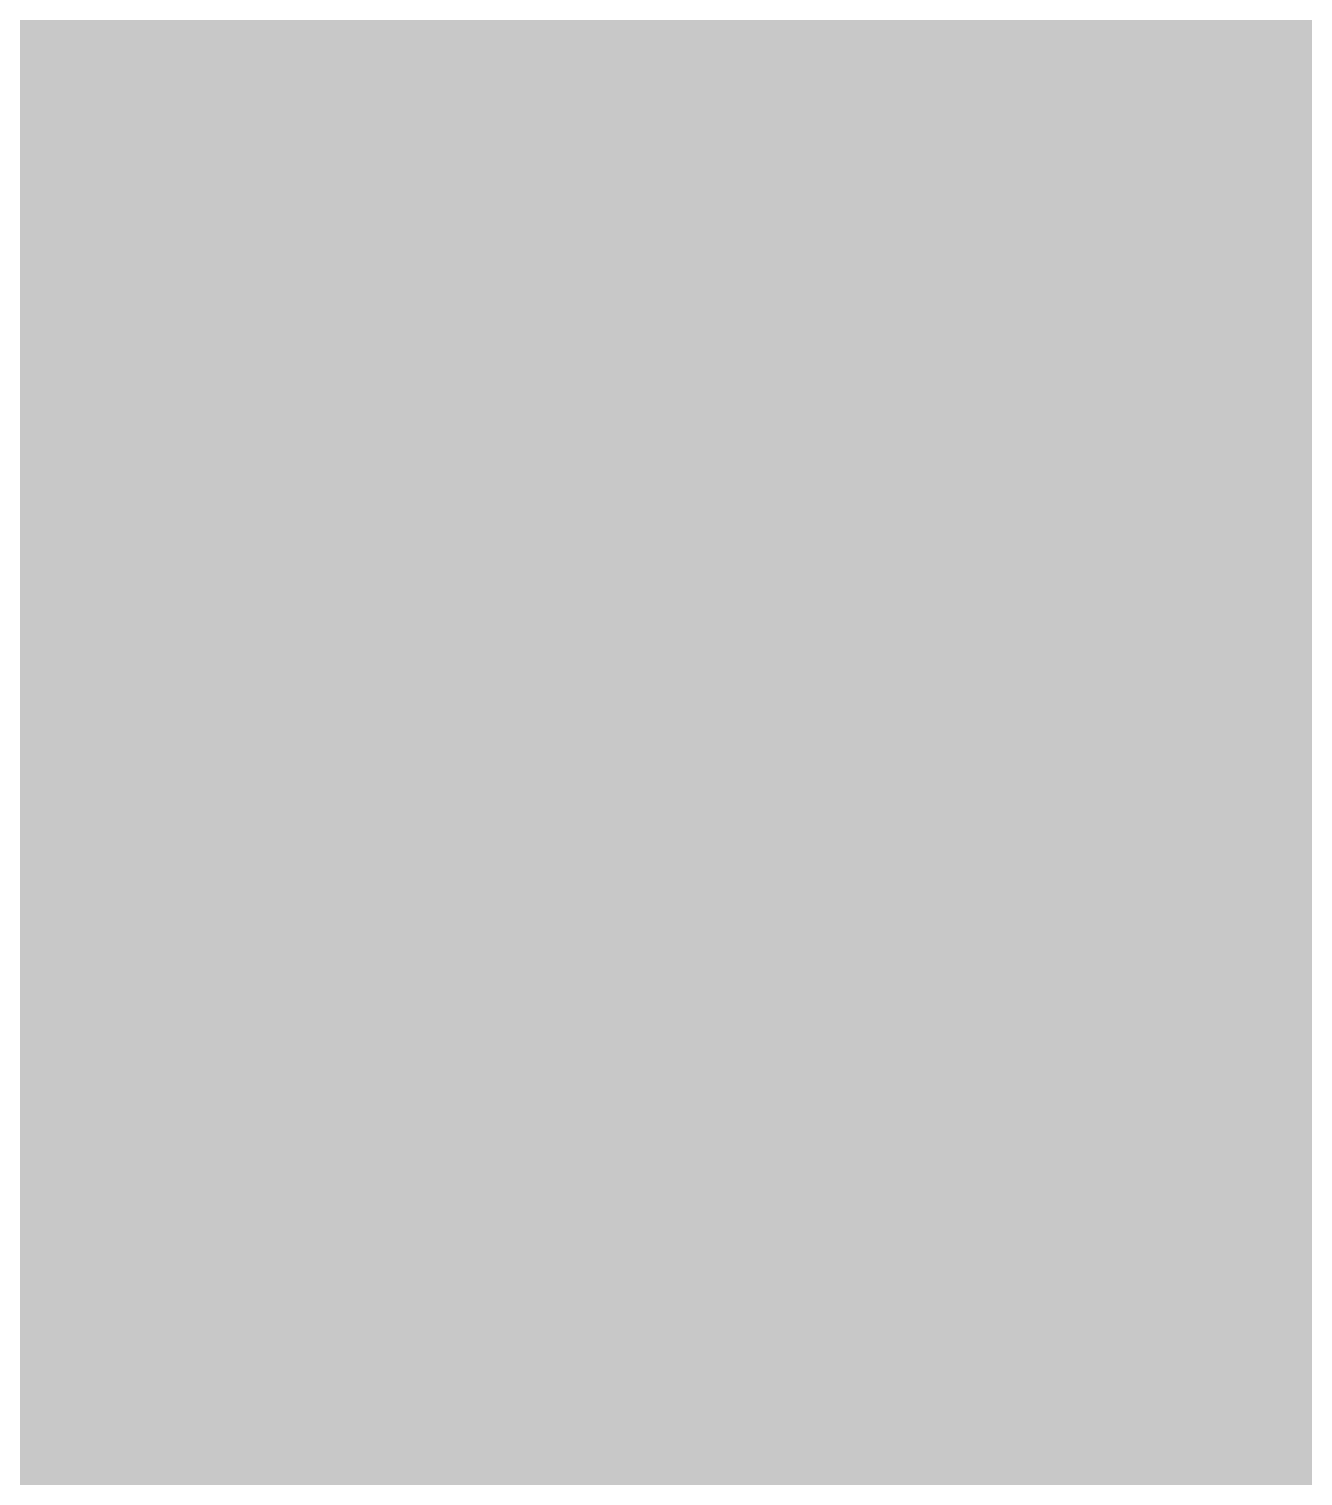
# Model space of a CAD drawing. Header units: millimetres. Extents: x -3 to 303, y -3 to 28.
# Drawn here: x 251.084 to 253.532, y 14.696 to 17.476 of the extents above; entities that cross this region are included whole.
import ezdxf

# ---------------------------------------------------------------- set-up
doc = ezdxf.new("R2010")
doc.units = ezdxf.units.MM
doc.header["$MEASUREMENT"] = 0
for name, color, linetype, true_color in [('Bottom-Layer', 7, 'Continuous', 0x0000ff), ('Top-Layer', 7, 'Continuous', 0xff0000), ('Top-Silkscreen-Layer', 7, 'Continuous', 0xffcc00)]:
    doc.layers.add(name, color=color, linetype=linetype, true_color=true_color)

msp = doc.modelspace()

# ---------------------------------------------------------------- hatches: boundary and pattern name
at = {"layer": 'Bottom-Layer'}
msp.add_hatch(color=256, dxfattribs=at).paths.add_polyline_path([(299.6425, 24.6419), (299.6425, 17.7194), (299.4172, 18.1679), (299.1021, 18.5585), (294.6679, 22.9927), (294.1795, 23.3674), (293.6107, 23.603), (293.0004, 23.6834), (8.0254, 23.6834), (7.4151, 23.603), (6.8463, 23.3674), (6.3579, 22.9927), (1.6697, 18.3045), (1.2675, 17.7672), (1.0329, 17.1383), (0.9851, 16.4688), (1.1277, 15.8129), (1.4494, 15.2238), (1.924, 14.7492), (2.5131, 14.4276), (3.169, 14.2849), (3.8385, 14.3328), (4.4673, 14.5673), (5.0047, 14.9696), (9.0022, 18.9671), (14.1439, 18.9671), (14.1439, 12.319), (14.2348, 11.7448), (14.4988, 11.2268), (14.9098, 10.8158), (15.4278, 10.5518), (16.002, 10.4609), (16.5762, 10.5518), (17.0942, 10.8158), (17.5053, 11.2268), (17.7692, 11.7448), (17.8602, 12.319), (17.8602, 18.9671), (32.1779, 18.9671), (32.1779, 12.319), (32.2689, 11.7448), (32.5328, 11.2268), (32.9439, 10.8158), (33.4619, 10.5518), (34.0361, 10.4609), (34.6103, 10.5518), (35.1283, 10.8158), (35.5393, 11.2268), (35.8033, 11.7448), (35.8942, 12.319), (35.8942, 18.9671), (64.309, 18.9671), (64.309, 12.319), (64.3999, 11.7448), (64.6639, 11.2268), (65.0749, 10.8158), (65.5929, 10.5518), (66.1671, 10.4609), (66.7413, 10.5518), (67.2593, 10.8158), (67.6704, 11.2268), (67.9343, 11.7448), (68.0253, 12.319), (68.0253, 18.9671), (82.343, 18.9671), (82.343, 12.319), (82.434, 11.7448), (82.6979, 11.2268), (83.109, 10.8158), (83.627, 10.5518), (84.2012, 10.4609), (84.7754, 10.5518), (85.2934, 10.8158), (85.7044, 11.2268), (85.9684, 11.7448), (86.0593, 12.319), (86.0593, 18.9671), (94.9161, 18.9671), (94.9161, 16.9599), (95.007, 16.3857), (95.2709, 15.8678), (95.682, 15.4567), (96.2, 15.1927), (96.7742, 15.1018), (97.3484, 15.1927), (97.8664, 15.4567), (98.2775, 15.8678), (98.5414, 16.3857), (98.6323, 16.9599), (98.6323, 18.9671), (101.6471, 18.9671), (101.6471, 16.9599), (101.738, 16.3857), (102.0019, 15.8678), (102.413, 15.4567), (102.931, 15.1927), (103.5052, 15.1018), (104.0794, 15.1927), (104.5974, 15.4567), (105.0085, 15.8678), (105.2724, 16.3857), (105.3634, 16.9599), (105.3634, 18.9671), (114.3471, 18.9671), (114.3471, 12.319), (114.438, 11.7448), (114.702, 11.2268), (115.113, 10.8158), (115.631, 10.5518), (116.2052, 10.4609), (116.7794, 10.5518), (117.2974, 10.8158), (117.7085, 11.2268), (117.9724, 11.7448), (118.0634, 12.319), (118.0634, 18.9671), (132.3811, 18.9671), (132.3811, 12.319), (132.4721, 11.7448), (132.736, 11.2268), (133.1471, 10.8158), (133.6651, 10.5518), (134.2393, 10.4609), (134.8135, 10.5518), (135.3315, 10.8158), (135.7425, 11.2268), (136.0065, 11.7448), (136.0974, 12.319), (136.0974, 18.9671), (164.6392, 18.9671), (164.6392, 12.319), (164.7301, 11.7448), (164.9941, 11.2268), (165.4051, 10.8158), (165.9231, 10.5518), (166.4973, 10.4609), (167.0715, 10.5518), (167.5895, 10.8158), (168.0006, 11.2268), (168.2645, 11.7448), (168.3555, 12.319), (168.3555, 18.9671), (182.0382, 18.9671), (182.0382, 12.319), (182.1292, 11.7448), (182.3931, 11.2268), (182.8042, 10.8158), (183.3222, 10.5518), (183.8964, 10.4609), (184.4706, 10.5518), (184.9886, 10.8158), (185.3996, 11.2268), (185.6636, 11.7448), (185.7545, 12.319), (185.7545, 18.9671), (194.8653, 18.9671), (194.8653, 16.8329), (194.9562, 16.2587), (195.2201, 15.7408), (195.6312, 15.3297), (196.1492, 15.0657), (196.7234, 14.9748), (197.2976, 15.0657), (197.8156, 15.3297), (198.2267, 15.7408), (198.4906, 16.2587), (198.5815, 16.8329), (198.5815, 18.9671), (201.5963, 18.9671), (201.5963, 16.891), (201.6872, 16.3168), (201.9511, 15.7988), (202.3622, 15.3878), (202.8802, 15.1238), (203.4544, 15.0329), (204.0286, 15.1238), (204.5466, 15.3878), (204.9577, 15.7988), (205.2216, 16.3168), (205.3126, 16.891), (205.3126, 18.9671), (214.5503, 18.9671), (214.5503, 12.319), (214.6412, 11.7448), (214.9052, 11.2268), (215.3162, 10.8158), (215.8342, 10.5518), (216.4084, 10.4609), (216.9826, 10.5518), (217.5006, 10.8158), (217.9117, 11.2268), (218.1756, 11.7448), (218.2666, 12.319), (218.2666, 18.9671), (231.9493, 18.9671), (231.9493, 12.319), (232.0403, 11.7448), (232.3042, 11.2268), (232.7153, 10.8158), (233.2333, 10.5518), (233.8075, 10.4609), (234.3817, 10.5518), (234.8997, 10.8158), (235.3107, 11.2268), (235.5747, 11.7448), (235.6656, 12.319), (235.6656, 18.9671), (264.4614, 18.9671), (264.4614, 12.319), (264.5523, 11.7448), (264.8163, 11.2268), (265.2273, 10.8158), (265.7453, 10.5518), (266.3195, 10.4609), (266.8937, 10.5518), (267.4117, 10.8158), (267.8228, 11.2268), (268.0867, 11.7448), (268.1777, 12.319), (268.1777, 18.9671), (281.8604, 18.9671), (281.8604, 12.319), (281.9514, 11.7448), (282.2153, 11.2268), (282.6264, 10.8158), (283.1444, 10.5518), (283.7186, 10.4609), (284.2928, 10.5518), (284.8108, 10.8158), (285.2218, 11.2268), (285.4858, 11.7448), (285.5767, 12.319), (285.5767, 18.9671), (292.0236, 18.9671), (295.7671, 15.2236), (296.3039, 14.8217), (296.9321, 14.5871), (297.6009, 14.5388), (298.2562, 14.6807), (298.8452, 15.0013), (299.32, 15.4747), (299.6425, 16.0627), (299.6425, 0.3581), (0.3581, 0.3581), (0.3581, 24.6419)])
at = {"layer": 'Top-Layer'}
for points in [[(299.6425, 12.1829), (299.6425, 8.5571), (299.4422, 9.0767), (299.0786, 9.4984), (298.5941, 9.773), (298.0455, 9.8682), (296.5855, 9.8682), (296.0286, 9.77), (295.5389, 9.4873), (295.1755, 9.0541), (294.9821, 8.5228), (294.9821, 7.9573), (295.1755, 7.426), (295.5389, 6.9928), (296.0286, 6.7101), (296.5855, 6.6119), (298.0455, 6.6119), (298.5941, 6.7071), (299.0786, 6.9816), (299.4422, 7.4034), (299.6425, 7.9229), (299.6425, 0.3581), (0.3581, 0.3581), (0.3581, 24.6419), (299.6425, 24.6419), (299.6425, 17.1472), (299.5138, 17.6185), (299.2907, 18.0531), (298.9829, 18.4325), (294.412, 23.0035), (293.9236, 23.3783), (293.3548, 23.6138), (292.7445, 23.6942), (8.016, 23.6942), (7.4057, 23.6138), (6.8369, 23.3783), (6.3485, 23.0035), (1.6025, 18.2575), (1.2003, 17.7202), (0.9657, 17.0913), (0.9179, 16.4218), (1.0605, 15.766), (1.3822, 15.1769), (1.8568, 14.7023), (2.4459, 14.3806), (3.1018, 14.2379), (3.7713, 14.2858), (4.4001, 14.5203), (4.9375, 14.9226), (8.9928, 18.9779), (14.1499, 18.9779), (14.1499, 13.3162), (14.0272, 13.8556), (13.731, 14.3228), (13.2954, 14.6638), (12.7708, 14.8394), (11.1381, 16.4721), (10.9807, 16.5772), (10.795, 16.6142), (8.001, 16.6142), (7.8154, 16.5772), (7.658, 16.4721), (4.9835, 13.7976), (4.5188, 14.0433), (4, 14.1282), (2.54, 14.1282), (1.9831, 14.03), (1.4935, 13.7473), (1.13, 13.3141), (0.9366, 12.7827), (0.9366, 12.2173), (1.13, 11.686), (1.4935, 11.2528), (1.9831, 10.9701), (2.54, 10.8719), (4, 10.8719), (4.5015, 10.951), (4.9543, 11.1808), (5.3142, 11.5389), (5.5464, 11.9905), (5.6281, 12.4916), (5.5516, 12.9935), (8.202, 15.6439), (10.5941, 15.6439), (11.6404, 14.5975), (11.2426, 14.2344), (10.985, 13.7613), (10.8959, 13.23), (10.8959, 11.77), (10.9941, 11.2132), (11.2768, 10.7235), (11.7099, 10.36), (12.2413, 10.1666), (12.8067, 10.1666), (13.3381, 10.36), (13.7713, 10.7235), (14.054, 11.2132), (14.1522, 11.77), (14.1522, 12.408), (14.2233, 11.983), (14.3903, 11.5858), (14.5331, 11.0806), (14.8291, 10.647), (15.2478, 10.3303), (15.7455, 10.1632), (16.2705, 10.1632), (16.7682, 10.3303), (17.1869, 10.647), (17.483, 11.0806), (17.6257, 11.5858), (17.8051, 12.0274), (17.8662, 12.5), (17.8662, 18.9779), (32.3376, 18.9779), (32.3376, 12.5039), (32.3664, 12.178), (32.4519, 11.8621), (32.4519, 11.77), (32.5347, 11.2576), (32.7745, 10.7972), (33.1471, 10.4357), (33.6145, 10.2099), (34.1292, 10.1426), (34.6389, 10.2408), (35.0919, 10.4944), (35.4419, 10.8777), (35.6536, 11.3517), (35.8264, 11.6131), (35.9529, 11.8998), (35.9529, 11.77), (36.0511, 11.2132), (36.3338, 10.7235), (36.767, 10.36), (37.2983, 10.1666), (37.8638, 10.1666), (38.3951, 10.36), (38.8283, 10.7235), (39.111, 11.2132), (39.2092, 11.77), (39.2092, 13.23), (39.1498, 13.666), (38.9758, 14.0701), (38.6999, 14.4128), (38.3424, 14.6692), (39.444, 15.7709), (60.1242, 15.7709), (61.5004, 14.3947), (61.2345, 14.0551), (61.0671, 13.6575), (61.01, 13.23), (61.01, 11.77), (61.1082, 11.2132), (61.3909, 10.7235), (61.824, 10.36), (62.3554, 10.1666), (62.9208, 10.1666), (63.4522, 10.36), (63.8853, 10.7235), (64.1681, 11.2132), (64.2663, 11.77), (64.2663, 13.23), (64.1727, 13.7739), (63.9028, 14.2554), (63.4876, 14.619), (62.9748, 14.823), (62.4233, 14.8439), (60.6682, 16.5991), (60.5108, 16.7042), (60.3251, 16.7412), (39.2431, 16.7412), (39.0574, 16.7042), (38.9, 16.5991), (37.238, 14.9371), (37.1832, 14.8716), (37.1406, 14.7975), (36.6776, 14.5845), (36.3032, 14.2389), (36.0539, 13.7944), (36.0539, 18.9779), (64.2927, 18.9779), (64.2927, 12.5039), (64.3448, 12.0671), (64.4981, 11.6548), (64.6196, 11.1428), (64.8982, 10.6963), (65.3046, 10.362), (65.7964, 10.1748), (66.3222, 10.1542), (66.8271, 10.3024), (67.2584, 10.6039), (67.571, 11.0272), (67.7322, 11.5282), (67.9385, 11.9968), (68.009, 12.5039), (68.009, 18.9779), (82.4517, 18.9779), (82.4517, 12.5039), (82.4805, 12.178), (82.566, 11.8621), (82.566, 11.77), (82.6488, 11.2576), (82.8886, 10.7972), (83.2612, 10.4357), (83.7286, 10.2099), (84.2433, 10.1426), (84.753, 10.2408), (85.2059, 10.4944), (85.556, 10.8777), (85.7676, 11.3517), (85.9405, 11.6131), (86.067, 11.8998), (86.067, 11.77), (86.1652, 11.2132), (86.4479, 10.7235), (86.8811, 10.36), (87.4124, 10.1666), (87.9779, 10.1666), (88.5092, 10.36), (88.9424, 10.7235), (89.2251, 11.2132), (89.3233, 11.77), (89.3233, 13.23), (89.2225, 13.794), (88.9326, 14.2881), (88.4895, 14.6513), (89.4821, 15.6439), (92.0012, 15.6439), (94.4601, 13.185), (94.3172, 12.6626), (94.3535, 12.1223), (94.565, 11.6238), (94.9283, 11.2222), (95.4032, 10.9619), (95.9372, 10.8719), (97.3972, 10.8719), (97.9048, 10.953), (98.3618, 11.1884), (98.7227, 11.5545), (98.9514, 12.0149), (101.224, 12.0149), (101.4527, 11.5545), (101.8136, 11.1884), (102.2706, 10.953), (102.7782, 10.8719), (104.2382, 10.8719), (104.7597, 10.9577), (105.2263, 11.206), (105.5888, 11.5907), (105.8089, 12.0713), (105.8635, 12.597), (105.7468, 13.1125), (108.2782, 15.6439), (110.9243, 15.6439), (111.9318, 14.6364), (111.5018, 14.2728), (111.2214, 13.7846), (111.1241, 13.23), (111.1241, 11.77), (111.2223, 11.2132), (111.505, 10.7235), (111.9381, 10.36), (112.4695, 10.1666), (113.0349, 10.1666), (113.5663, 10.36), (113.9994, 10.7235), (114.2822, 11.2132), (114.3803, 11.77), (114.3803, 12.408), (114.4514, 11.983), (114.6185, 11.5858), (114.7612, 11.0806), (115.0573, 10.647), (115.476, 10.3303), (115.9737, 10.1632), (116.4987, 10.1632), (116.9964, 10.3303), (117.4151, 10.647), (117.7112, 11.0806), (117.8539, 11.5858), (118.0332, 12.0274), (118.0944, 12.5), (118.0944, 18.9779), (132.3871, 18.9779), (132.3871, 12.5), (132.4482, 12.0274), (132.6276, 11.5858), (132.7703, 11.0806), (133.0664, 10.647), (133.4851, 10.3303), (133.9828, 10.1632), (134.5078, 10.1632), (135.0055, 10.3303), (135.4241, 10.647), (135.7202, 11.0806), (135.863, 11.5858), (136.0423, 12.0274), (136.1034, 12.5), (136.1034, 18.9779), (164.6392, 18.9779), (164.6392, 12.9346), (164.5878, 12.4739), (164.6521, 12.0147), (164.8281, 11.5858), (164.9688, 11.0849), (165.2603, 10.654), (165.6729, 10.337), (166.1645, 10.1664), (166.6847, 10.1595), (167.1805, 10.3171), (167.6014, 10.6231), (167.9042, 11.0462), (168.0581, 11.5432), (168.2796, 12.0259), (168.3555, 12.5516), (168.3555, 18.9779), (182.0412, 18.9779), (182.0412, 12.5), (182.1023, 12.0274), (182.2817, 11.5858), (182.4244, 11.0806), (182.7205, 10.647), (183.1392, 10.3303), (183.6369, 10.1632), (184.1619, 10.1632), (184.6596, 10.3303), (185.0782, 10.647), (185.3743, 11.0806), (185.5171, 11.5858), (185.6964, 12.0274), (185.7575, 12.5), (185.7575, 18.9779), (194.8517, 18.9779), (194.8517, 17.764), (194.5372, 17.3448), (194.3722, 16.8475), (194.3737, 16.3235), (194.5415, 15.8271), (194.8583, 15.4098), (195.2913, 15.1146), (195.7956, 14.9723), (196.2372, 14.793), (196.7098, 14.7319), (197.1825, 14.793), (197.6241, 14.9723), (198.1284, 15.1146), (198.5614, 15.4098), (198.8782, 15.8271), (199.046, 16.3235), (199.0475, 16.8475), (198.8825, 17.3448), (198.568, 17.764), (198.568, 18.9779), (201.5688, 18.9779), (201.5688, 17.8764), (201.2238, 17.5104), (201.0069, 17.0564), (200.939, 16.558), (201.0265, 16.0626), (201.2611, 15.6175), (201.6203, 15.2653), (202.0698, 15.0396), (202.5669, 14.9619), (202.826, 14.9619), (203.427, 14.862), (204.028, 14.9619), (204.5439, 15.0462), (205.0066, 15.2897), (205.3683, 15.6673), (205.5916, 16.14), (205.6535, 16.6592), (205.5478, 17.1712), (205.2851, 17.6233), (205.2851, 18.9779), (214.4477, 18.9779), (214.4477, 12.5), (214.5089, 12.0274), (214.6882, 11.5858), (214.8309, 11.0806), (215.127, 10.647), (215.5457, 10.3303), (216.0434, 10.1632), (216.5684, 10.1632), (217.0661, 10.3303), (217.4848, 10.647), (217.7808, 11.0806), (217.9236, 11.5858), (218.1029, 12.0274), (218.164, 12.5), (218.164, 18.9779), (231.9013, 18.9779), (231.9013, 12.5), (231.9624, 12.0274), (232.1418, 11.5858), (232.2845, 11.0806), (232.5806, 10.647), (232.9993, 10.3303), (233.497, 10.1632), (234.022, 10.1632), (234.5197, 10.3303), (234.9383, 10.647), (235.2344, 11.0806), (235.3772, 11.5858), (235.5565, 12.0274), (235.6176, 12.5), (235.6176, 18.9779), (264.4348, 18.9779), (264.4348, 12.5), (264.4959, 12.0274), (264.6753, 11.5858), (264.818, 11.0806), (265.1141, 10.647), (265.5328, 10.3303), (266.0305, 10.1632), (266.5555, 10.1632), (267.0532, 10.3303), (267.4718, 10.647), (267.7679, 11.0806), (267.9107, 11.5858), (268.09, 12.0274), (268.1511, 12.5), (268.1511, 18.9779), (281.8884, 18.9779), (281.8884, 12.5), (281.9495, 12.0274), (282.1289, 11.5858), (282.2716, 11.0806), (282.5677, 10.647), (282.9864, 10.3303), (283.4841, 10.1632), (284.0091, 10.1632), (284.5068, 10.3303), (284.9254, 10.647), (285.2215, 11.0806), (285.3643, 11.5858), (285.5436, 12.0274), (285.6047, 12.5), (285.6047, 18.9779), (291.7677, 18.9779), (295.648, 15.0976), (296.1618, 14.7084), (296.7617, 14.4728), (297.403, 14.4085), (298.0378, 14.5203), (298.6186, 14.7997), (299.1021, 15.2259), (299.4521, 15.7671), (299.6425, 16.3829), (299.6425, 12.8171), (299.4422, 13.3367), (299.0786, 13.7584), (298.5941, 14.0329), (298.0455, 14.1282), (296.5855, 14.1282), (296.2548, 14.0942), (295.9379, 13.9938), (293.4596, 16.4721), (293.3022, 16.5772), (293.1166, 16.6142), (289.3066, 16.6142), (289.1209, 16.5772), (288.9635, 16.4721), (287.3239, 14.8325), (286.7944, 14.638), (286.363, 14.2745), (286.0816, 13.7856), (285.9839, 13.23), (285.9839, 11.77), (286.0821, 11.2132), (286.3648, 10.7235), (286.7979, 10.36), (287.3293, 10.1666), (287.8947, 10.1666), (288.4261, 10.36), (288.8592, 10.7235), (289.142, 11.2132), (289.2402, 11.77), (289.2402, 13.23), (289.1483, 13.7691), (288.8831, 14.2474), (288.4746, 14.6109), (289.5075, 15.6439), (292.9156, 15.6439), (295.2017, 13.3579), (295.0085, 12.9048), (294.9596, 12.4147), (295.0595, 11.9324), (295.299, 11.5021), (295.6563, 11.1631), (296.0986, 10.9464), (296.5855, 10.8719), (298.0455, 10.8719), (298.5941, 10.9671), (299.0786, 11.2416), (299.4422, 11.6634)], [(235.8698, 13.23), (235.8698, 11.77), (235.968, 11.2132), (236.2507, 10.7235), (236.6838, 10.36), (237.2152, 10.1666), (237.7806, 10.1666), (238.312, 10.36), (238.7451, 10.7235), (239.0279, 11.2132), (239.1261, 11.77), (239.1261, 13.23), (239.0585, 13.6942), (238.8614, 14.1198), (238.5512, 14.4716), (240.3584, 16.2789), (260.0226, 16.2789), (261.6913, 14.6102), (261.2833, 14.2467), (261.0185, 13.7687), (260.9268, 13.23), (260.9268, 11.77), (261.025, 11.2132), (261.3077, 10.7235), (261.7409, 10.36), (262.2722, 10.1666), (262.8377, 10.1666), (263.369, 10.36), (263.8022, 10.7235), (264.0849, 11.2132), (264.1831, 11.77), (264.1831, 13.23), (264.0852, 13.7862), (263.8032, 14.2754), (263.3711, 14.6389), (262.8408, 14.8329), (260.5666, 17.1071), (260.4092, 17.2122), (260.2235, 17.2492), (240.1575, 17.2492), (239.9718, 17.2122), (239.8144, 17.1071), (237.5642, 14.8568), (237.0455, 14.794), (236.5734, 14.5702), (236.1965, 14.2083), (235.9536, 13.7457)]]:
    msp.add_hatch(color=256, dxfattribs=at).paths.add_polyline_path(points)
at = {"layer": 'Top-Silkscreen-Layer'}
for points in [[(251.082, 17.5908), (251.0506, 17.5797), (251.0155, 17.5445), (250.9803, 17.5093), (250.9685, 17.4747), (250.9567, 17.4401), (250.9567, 17.399), (250.9567, 17.3579), (250.9685, 17.3233), (250.9803, 17.2887), (251.0153, 17.2537), (251.0504, 17.2186), (251.085, 17.2069), (251.1196, 17.1951), (251.1607, 17.1951), (251.2018, 17.1951), (251.2364, 17.2069), (251.271, 17.2186), (251.306, 17.2537), (251.3411, 17.2887), (251.3529, 17.3233), (251.3646, 17.3579), (251.3646, 17.399), (251.3646, 17.4401), (251.3529, 17.4747), (251.3411, 17.5093), (251.306, 17.5444), (251.271, 17.5794), (251.2364, 17.5912), (251.2018, 17.603), (251.1576, 17.6024), (251.1133, 17.6019)], [(251.4899, 17.1828), (251.4586, 17.1717), (251.4234, 17.1366), (251.3882, 17.1014), (251.3764, 17.0668), (251.3646, 17.0322), (251.3646, 16.9911), (251.3646, 16.95), (251.3764, 16.9154), (251.3882, 16.8808), (251.4233, 16.8457), (251.4583, 16.8107), (251.4929, 16.7989), (251.5275, 16.7871), (251.5686, 16.7871), (251.6097, 16.7871), (251.6443, 16.7989), (251.6789, 16.8107), (251.7139, 16.8457), (251.749, 16.8808), (251.7608, 16.9154), (251.7726, 16.95), (251.7726, 16.9911), (251.7726, 17.0322), (251.7608, 17.0668), (251.749, 17.1014), (251.7139, 17.1364), (251.6789, 17.1715), (251.6443, 17.1833), (251.6097, 17.1951), (251.5655, 17.1945), (251.5212, 17.1939)], [(252.3057, 17.1828), (252.2744, 17.1717), (252.2392, 17.1366), (252.204, 17.1014), (252.1923, 17.0668), (252.1805, 17.0322), (252.1805, 16.9911), (252.1805, 16.95), (252.1923, 16.9154), (252.204, 16.8808), (252.2391, 16.8457), (252.2741, 16.8107), (252.3087, 16.7989), (252.3433, 16.7871), (252.3844, 16.7871), (252.4255, 16.7871), (252.4601, 16.7989), (252.4947, 16.8107), (252.5303, 16.8463), (252.566, 16.882), (252.5747, 16.911), (252.5834, 16.9401), (252.5884, 16.9401), (252.5934, 16.9401), (252.6021, 16.911), (252.6108, 16.882), (252.647, 16.8457), (252.6832, 16.8095), (252.7123, 16.8008), (252.7413, 16.7921), (252.7413, 16.7871), (252.7413, 16.7821), (252.7123, 16.7734), (252.6832, 16.7647), (252.6476, 16.7291), (252.612, 16.6934), (252.6002, 16.6589), (252.5884, 16.6243), (252.5884, 16.5832), (252.5884, 16.542), (252.6002, 16.5075), (252.612, 16.4729), (252.647, 16.4378), (252.682, 16.4028), (252.7166, 16.391), (252.7512, 16.3792), (252.7923, 16.3792), (252.8334, 16.3792), (252.868, 16.391), (252.9026, 16.4028), (252.9383, 16.4384), (252.9739, 16.474), (252.9826, 16.5031), (252.9913, 16.5322), (252.9963, 16.5322), (253.0013, 16.5322), (253.01, 16.5031), (253.0187, 16.474), (253.0543, 16.4384), (253.09, 16.4028), (253.1246, 16.391), (253.1591, 16.3792), (253.2002, 16.3792), (253.2414, 16.3792), (253.2759, 16.391), (253.3105, 16.4028), (253.3456, 16.4378), (253.3806, 16.4729), (253.3924, 16.5075), (253.4042, 16.542), (253.4042, 16.5832), (253.4042, 16.6243), (253.3924, 16.6589), (253.3806, 16.6934), (253.3456, 16.7285), (253.3105, 16.7636), (253.2759, 16.7753), (253.2414, 16.7871), (253.2002, 16.7871), (253.1591, 16.7871), (253.1246, 16.7753), (253.09, 16.7636), (253.0543, 16.7279), (253.0187, 16.6923), (253.01, 16.6632), (253.0013, 16.6341), (252.9963, 16.6341), (252.9913, 16.6341), (252.9826, 16.6632), (252.9739, 16.6923), (252.9377, 16.7285), (252.9014, 16.7647), (252.8724, 16.7734), (252.8433, 16.7821), (252.8433, 16.7871), (252.8433, 16.7921), (252.8724, 16.8008), (252.9014, 16.8095), (252.9371, 16.8452), (252.9727, 16.8808), (252.9845, 16.9154), (252.9963, 16.95), (252.9963, 16.9911), (252.9963, 17.0322), (252.9845, 17.0668), (252.9727, 17.1014), (252.9377, 17.1364), (252.9026, 17.1715), (252.868, 17.1833), (252.8334, 17.1951), (252.7923, 17.1951), (252.7512, 17.1951), (252.7166, 17.1833), (252.682, 17.1715), (252.6464, 17.1358), (252.6108, 17.1002), (252.6021, 17.0711), (252.5934, 17.0421), (252.5884, 17.0421), (252.5834, 17.0421), (252.5747, 17.0711), (252.566, 17.1002), (252.5303, 17.1358), (252.4947, 17.1715), (252.4601, 17.1833), (252.4255, 17.1951), (252.3813, 17.1945), (252.3371, 17.1939)], [(251.082, 16.7749), (251.0506, 16.7638), (251.0155, 16.7286), (250.9803, 16.6934), (250.9685, 16.6589), (250.9567, 16.6243), (250.9567, 16.5832), (250.9567, 16.542), (250.9685, 16.5075), (250.9803, 16.4729), (251.0153, 16.4378), (251.0504, 16.4028), (251.085, 16.391), (251.1196, 16.3792), (251.1607, 16.3792), (251.2018, 16.3792), (251.2364, 16.391), (251.271, 16.4028), (251.306, 16.4378), (251.3411, 16.4729), (251.3529, 16.5075), (251.3646, 16.542), (251.3646, 16.5832), (251.3646, 16.6243), (251.3529, 16.6589), (251.3411, 16.6934), (251.306, 16.7285), (251.271, 16.7636), (251.2364, 16.7753), (251.2018, 16.7871), (251.1576, 16.7865), (251.1133, 16.786)], [(251.8978, 16.7749), (251.8665, 16.7638), (251.8313, 16.7286), (251.7961, 16.6934), (251.7843, 16.6589), (251.7726, 16.6243), (251.7726, 16.5832), (251.7726, 16.542), (251.7843, 16.5075), (251.7961, 16.4729), (251.8312, 16.4378), (251.8662, 16.4028), (251.9008, 16.391), (251.9354, 16.3792), (251.9765, 16.3792), (252.0176, 16.3792), (252.0522, 16.391), (252.0868, 16.4028), (252.1218, 16.4378), (252.1569, 16.4729), (252.1687, 16.5075), (252.1805, 16.542), (252.1805, 16.5832), (252.1805, 16.6243), (252.1687, 16.6589), (252.1569, 16.6934), (252.1218, 16.7285), (252.0868, 16.7636), (252.0522, 16.7753), (252.0176, 16.7871), (251.9734, 16.7865), (251.9292, 16.786)], [(251.3783, 15.6872), (251.387, 15.6582), (251.4233, 15.6219), (251.4595, 15.5857), (251.4885, 15.577), (251.5176, 15.5683), (251.5176, 15.5633), (251.5176, 15.5583), (251.4885, 15.5496), (251.4595, 15.5409), (251.4233, 15.5047), (251.387, 15.4684), (251.3783, 15.4394), (251.3696, 15.4103), (251.3646, 15.4103), (251.3597, 15.4103), (251.351, 15.4394), (251.3422, 15.4684), (251.306, 15.5047), (251.2698, 15.5409), (251.2407, 15.5496), (251.2117, 15.5583), (251.2117, 15.5633), (251.2117, 15.5683), (251.2407, 15.577), (251.2698, 15.5857), (251.306, 15.6219), (251.3422, 15.6582), (251.351, 15.6872), (251.3597, 15.7163), (251.3646, 15.7163), (251.3696, 15.7163)], [(251.7862, 15.6872), (251.7949, 15.6582), (251.8312, 15.6219), (251.8674, 15.5857), (251.8965, 15.577), (251.9255, 15.5683), (251.9255, 15.5633), (251.9255, 15.5583), (251.8965, 15.5496), (251.8674, 15.5409), (251.8312, 15.5047), (251.7949, 15.4684), (251.7862, 15.4394), (251.7775, 15.4103), (251.7726, 15.4103), (251.7676, 15.4103), (251.7589, 15.4394), (251.7502, 15.4684), (251.7139, 15.5047), (251.6777, 15.5409), (251.6486, 15.5496), (251.6196, 15.5583), (251.6196, 15.5633), (251.6196, 15.5683), (251.6486, 15.577), (251.6777, 15.5857), (251.7139, 15.6219), (251.7502, 15.6582), (251.7589, 15.6872), (251.7676, 15.7163), (251.7726, 15.7163), (251.7775, 15.7163)], [(252.1942, 15.6872), (252.2029, 15.6582), (252.2391, 15.6219), (252.2753, 15.5857), (252.3044, 15.577), (252.3334, 15.5683), (252.3334, 15.5633), (252.3334, 15.5583), (252.3044, 15.5496), (252.2753, 15.5409), (252.2391, 15.5047), (252.2029, 15.4684), (252.1942, 15.4394), (252.1854, 15.4103), (252.1805, 15.4103), (252.1755, 15.4103), (252.1668, 15.4394), (252.1581, 15.4684), (252.1218, 15.5047), (252.0856, 15.5409), (252.0566, 15.5496), (252.0275, 15.5583), (252.0275, 15.5633), (252.0275, 15.5683), (252.0566, 15.577), (252.0856, 15.5857), (252.1218, 15.6219), (252.1581, 15.6582), (252.1668, 15.6872), (252.1755, 15.7163), (252.1805, 15.7163), (252.1854, 15.7163)], [(252.6021, 15.2793), (252.6108, 15.2502), (252.647, 15.214), (252.6832, 15.1778), (252.7123, 15.169), (252.7413, 15.1603), (252.7413, 15.1554), (252.7413, 15.1504), (252.7123, 15.1417), (252.6832, 15.133), (252.647, 15.0967), (252.6108, 15.0605), (252.6021, 15.0314), (252.5934, 15.0024), (252.5884, 15.0024), (252.5834, 15.0024), (252.5747, 15.0314), (252.566, 15.0605), (252.5298, 15.0967), (252.4935, 15.133), (252.4645, 15.1417), (252.4354, 15.1504), (252.4354, 15.1554), (252.4354, 15.1603), (252.4645, 15.169), (252.4935, 15.1778), (252.5298, 15.214), (252.566, 15.2502), (252.5747, 15.2793), (252.5834, 15.3083), (252.5884, 15.3083), (252.5934, 15.3083)]]:
    msp.add_hatch(color=256, dxfattribs=at).paths.add_polyline_path(points)

# ---------------------------------------------------------------- linework, layer by layer
at = {"layer": 'Top-Layer'}
for points, const_width in [([(260.2235, 17.2492), (240.1575, 17.2492)], 0.0508), ([(240.1575, 16.764), (260.2235, 16.764)], 0.254), ([(240.3584, 16.2789), (260.0226, 16.2789)], 0.0508)]:
    msp.add_lwpolyline(points, dxfattribs=dict(at, const_width=const_width))
at = {"layer": 'Top-Silkscreen-Layer', "const_width": 0.254}
for points in [[(250.9567, 17.3579), (250.9685, 17.3233), (250.9803, 17.2887), (251.0153, 17.2537), (251.0504, 17.2186), (251.085, 17.2069), (251.1196, 17.1951), (251.1607, 17.1951), (251.2018, 17.1951), (251.2364, 17.2069), (251.271, 17.2186), (251.306, 17.2537), (251.3411, 17.2887), (251.3529, 17.3233), (251.3646, 17.3579), (251.3646, 17.399), (251.3646, 17.4401), (251.3529, 17.4747), (251.3411, 17.5093), (251.306, 17.5444), (251.271, 17.5794), (251.2364, 17.5912), (251.2018, 17.603), (251.1576, 17.6024), (251.1133, 17.6019), (251.082, 17.5908), (251.0506, 17.5797), (251.0155, 17.5445), (250.9803, 17.5093), (250.9685, 17.4747), (250.9567, 17.4401)], [(250.9567, 16.542), (250.9685, 16.5075), (250.9803, 16.4729), (251.0153, 16.4378), (251.0504, 16.4028), (251.085, 16.391), (251.1196, 16.3792), (251.1607, 16.3792), (251.2018, 16.3792), (251.2364, 16.391), (251.271, 16.4028), (251.306, 16.4378), (251.3411, 16.4729), (251.3529, 16.5075), (251.3646, 16.542), (251.3646, 16.5832), (251.3646, 16.6243), (251.3529, 16.6589), (251.3411, 16.6934), (251.306, 16.7285), (251.271, 16.7636), (251.2364, 16.7753), (251.2018, 16.7871), (251.1576, 16.7865), (251.1133, 16.786), (251.082, 16.7749), (251.0506, 16.7638), (251.0155, 16.7286), (250.9803, 16.6934), (250.9685, 16.6589), (250.9567, 16.6243)], [(253.6839, 15.5515), (253.6493, 15.5633), (253.6082, 15.5633), (253.5671, 15.5633), (253.5325, 15.5515), (253.4979, 15.5397), (253.4622, 15.5041), (253.4266, 15.4684), (253.4179, 15.4394), (253.4092, 15.4103), (253.4042, 15.4103), (253.3992, 15.4103), (253.3905, 15.4394), (253.3818, 15.4684), (253.3456, 15.5047), (253.3094, 15.5409), (253.2803, 15.5496), (253.2512, 15.5583), (253.2512, 15.5633), (253.2512, 15.5683), (253.2803, 15.577), (253.3094, 15.5857), (253.345, 15.6213), (253.3806, 15.657), (253.3924, 15.6916), (253.4042, 15.7262), (253.4042, 15.7673), (253.4042, 15.8084), (253.3924, 15.843), (253.3806, 15.8776), (253.3456, 15.9126), (253.3105, 15.9477), (253.2759, 15.9595), (253.2414, 15.9712), (253.2002, 15.9712), (253.1591, 15.9712), (253.1246, 15.9595), (253.09, 15.9477), (253.0549, 15.9126), (253.0199, 15.8776), (253.0081, 15.843), (252.9963, 15.8084), (252.9963, 15.7673), (252.9963, 15.7262), (253.0081, 15.6916), (253.0199, 15.657), (253.0555, 15.6213), (253.0911, 15.5857), (253.1202, 15.577), (253.1493, 15.5683), (253.1493, 15.5633), (253.1493, 15.5583), (253.1202, 15.5496), (253.0911, 15.5409), (253.0549, 15.5047), (253.0187, 15.4684), (253.01, 15.4394), (253.0013, 15.4103), (252.9963, 15.4103), (252.9913, 15.4103), (252.9826, 15.4394), (252.9739, 15.4684), (252.9383, 15.5041), (252.9026, 15.5397), (252.868, 15.5515), (252.8334, 15.5633), (252.7923, 15.5633), (252.7512, 15.5633), (252.7166, 15.5515), (252.682, 15.5397), (252.6464, 15.5041), (252.6108, 15.4684), (252.6021, 15.4394), (252.5934, 15.4103), (252.5884, 15.4103), (252.5834, 15.4103), (252.5747, 15.4394), (252.566, 15.4684), (252.5298, 15.5047), (252.4935, 15.5409), (252.4645, 15.5496), (252.4354, 15.5583), (252.4354, 15.5633), (252.4354, 15.5683), (252.4645, 15.577), (252.4935, 15.5857), (252.5292, 15.6213), (252.5648, 15.657), (252.5766, 15.6916), (252.5884, 15.7262), (252.5884, 15.7673), (252.5884, 15.8084), (252.5766, 15.843), (252.5648, 15.8776), (252.5298, 15.9126), (252.4947, 15.9477), (252.4601, 15.9595), (252.4255, 15.9712), (252.3844, 15.9712), (252.3433, 15.9712), (252.3087, 15.9595), (252.2741, 15.9477), (252.2385, 15.912), (252.2029, 15.8764), (252.1942, 15.8473), (252.1854, 15.8183), (252.1805, 15.8183), (252.1755, 15.8183), (252.1668, 15.8473), (252.1581, 15.8764), (252.1224, 15.912), (252.0868, 15.9477), (252.0522, 15.9595), (252.0176, 15.9712), (251.9765, 15.9712), (251.9354, 15.9712), (251.9008, 15.9595), (251.8662, 15.9477), (251.8306, 15.912), (251.7949, 15.8764), (251.7862, 15.8473), (251.7775, 15.8183), (251.7726, 15.8183), (251.7676, 15.8183), (251.7589, 15.8473), (251.7502, 15.8764), (251.7139, 15.9126), (251.6777, 15.9489), (251.6486, 15.9576), (251.6196, 15.9663), (251.6196, 15.9712), (251.6196, 15.9762), (251.6486, 15.9849), (251.6777, 15.9936), (251.7133, 16.0293), (251.749, 16.0649), (251.7608, 16.0995), (251.7726, 16.1341), (251.7726, 16.1752), (251.7726, 16.2163), (251.7608, 16.2509), (251.749, 16.2855), (251.7139, 16.3206), (251.6789, 16.3556), (251.6443, 16.3674), (251.6097, 16.3792), (251.5686, 16.3792), (251.5275, 16.3792), (251.4929, 16.3674), (251.4583, 16.3556), (251.4233, 16.3206), (251.3882, 16.2855), (251.3764, 16.2509), (251.3646, 16.2163), (251.3646, 16.1752), (251.3646, 16.1341), (251.3764, 16.0995), (251.3882, 16.0649), (251.4239, 16.0293), (251.4595, 15.9936), (251.4885, 15.9849), (251.5176, 15.9762), (251.5176, 15.9712), (251.5176, 15.9663), (251.4885, 15.9576), (251.4595, 15.9489), (251.4233, 15.9126), (251.387, 15.8764), (251.3783, 15.8473), (251.3696, 15.8183), (251.3646, 15.8183), (251.3597, 15.8183), (251.351, 15.8473), (251.3422, 15.8764), (251.3066, 15.912), (251.271, 15.9477), (251.2364, 15.9595), (251.2018, 15.9712), (251.1607, 15.9712), (251.1196, 15.9712), (251.085, 15.9595), (251.0504, 15.9477), (251.0153, 15.9126), (250.9803, 15.8776), (250.9685, 15.843), (250.9567, 15.8084)], [(250.9567, 15.7262), (250.9685, 15.6916), (250.9803, 15.657), (251.0159, 15.6213), (251.0516, 15.5857), (251.0806, 15.577), (251.1097, 15.5683), (251.1097, 15.5633), (251.1097, 15.5583), (251.0806, 15.5496), (251.0516, 15.5409), (251.0159, 15.5053), (250.9803, 15.4696), (250.9685, 15.435), (250.9567, 15.4004)], [(250.9567, 15.3182), (250.9685, 15.2836), (250.9803, 15.249), (251.0159, 15.2134), (251.0516, 15.1778), (251.0806, 15.169), (251.1097, 15.1603), (251.1097, 15.1554), (251.1097, 15.1504), (251.0806, 15.1417), (251.0516, 15.133), (251.0159, 15.0973), (250.9803, 15.0617), (250.9685, 15.0271), (250.9567, 14.9925)], [(251.3646, 14.5435), (251.3646, 14.5846), (251.3529, 14.6192), (251.3411, 14.6537), (251.3054, 14.6894), (251.2698, 14.725), (251.2407, 14.7337), (251.2117, 14.7424), (251.2117, 14.7474), (251.2117, 14.7524), (251.2407, 14.7611), (251.2698, 14.7698), (251.3054, 14.8055), (251.3411, 14.8411), (251.3529, 14.8757), (251.3646, 14.9103), (251.3646, 14.9514), (251.3646, 14.9925), (251.3529, 15.0271), (251.3411, 15.0617), (251.3054, 15.0973), (251.2698, 15.133), (251.2407, 15.1417), (251.2117, 15.1504), (251.2117, 15.1554), (251.2117, 15.1603), (251.2407, 15.169), (251.2698, 15.1778), (251.306, 15.214), (251.3422, 15.2502), (251.351, 15.2793), (251.3597, 15.3083), (251.3646, 15.3083), (251.3696, 15.3083), (251.3783, 15.2793), (251.387, 15.2502), (251.4227, 15.2146), (251.4583, 15.1789), (251.4929, 15.1672), (251.5275, 15.1554), (251.5686, 15.1554), (251.6097, 15.1554), (251.6443, 15.1672), (251.6789, 15.1789), (251.7145, 15.2146), (251.7502, 15.2502), (251.7589, 15.2793), (251.7676, 15.3083), (251.7726, 15.3083), (251.7775, 15.3083), (251.7862, 15.2793), (251.7949, 15.2502), (251.8306, 15.2146), (251.8662, 15.1789), (251.9008, 15.1672), (251.9354, 15.1554), (251.9765, 15.1554), (252.0176, 15.1554), (252.0522, 15.1672), (252.0868, 15.1789), (252.1224, 15.2146), (252.1581, 15.2502), (252.1668, 15.2793), (252.1755, 15.3083), (252.1805, 15.3083), (252.1854, 15.3083), (252.1942, 15.2793), (252.2029, 15.2502), (252.2391, 15.214), (252.2753, 15.1778), (252.3044, 15.169), (252.3334, 15.1603), (252.3334, 15.1554), (252.3334, 15.1504), (252.3044, 15.1417), (252.2753, 15.133), (252.2397, 15.0973), (252.204, 15.0617), (252.1923, 15.0271), (252.1805, 14.9925), (252.1805, 14.9514), (252.1805, 14.9103), (252.1923, 14.8757), (252.204, 14.8411), (252.2391, 14.806), (252.2741, 14.771), (252.3087, 14.7592), (252.3433, 14.7474), (252.3844, 14.7474), (252.4255, 14.7474), (252.4601, 14.7592), (252.4947, 14.771), (252.5303, 14.8066), (252.566, 14.8423), (252.5747, 14.8713), (252.5834, 14.9004), (252.5884, 14.9004), (252.5934, 14.9004), (252.6021, 14.8713), (252.6108, 14.8423), (252.647, 14.806), (252.6832, 14.7698), (252.7123, 14.7611), (252.7413, 14.7524), (252.7413, 14.7474), (252.7413, 14.7424), (252.7123, 14.7337), (252.6832, 14.725), (252.6476, 14.6894), (252.612, 14.6537), (252.6002, 14.6192), (252.5884, 14.5846), (252.5884, 14.5435)], [(253.4042, 14.5435), (253.4042, 14.5846), (253.3924, 14.6192), (253.3806, 14.6537), (253.3456, 14.6888), (253.3105, 14.7239), (253.2759, 14.7356), (253.2414, 14.7474), (253.2002, 14.7474), (253.1591, 14.7474), (253.1246, 14.7356), (253.09, 14.7239), (253.0543, 14.6882), (253.0187, 14.6526), (253.01, 14.6235), (253.0013, 14.5944), (252.9963, 14.5944), (252.9913, 14.5944), (252.9826, 14.6235), (252.9739, 14.6526), (252.9377, 14.6888), (252.9014, 14.725), (252.8724, 14.7337), (252.8433, 14.7424), (252.8433, 14.7474), (252.8433, 14.7524), (252.8724, 14.7611), (252.9014, 14.7698), (252.9371, 14.8055), (252.9727, 14.8411), (252.9845, 14.8757), (252.9963, 14.9103), (252.9963, 14.9514), (252.9963, 14.9925), (252.9845, 15.0271), (252.9727, 15.0617), (252.9371, 15.0973), (252.9014, 15.133), (252.8724, 15.1417), (252.8433, 15.1504), (252.8433, 15.1554), (252.8433, 15.1603), (252.8724, 15.169), (252.9014, 15.1778), (252.9377, 15.214), (252.9739, 15.2502), (252.9826, 15.2793), (252.9913, 15.3083), (252.9963, 15.3083), (253.0013, 15.3083), (253.01, 15.2793), (253.0187, 15.2502), (253.0543, 15.2146), (253.09, 15.1789), (253.1246, 15.1672), (253.1591, 15.1554), (253.2002, 15.1554), (253.2414, 15.1554), (253.2759, 15.1672), (253.3105, 15.1789), (253.3462, 15.2146), (253.3818, 15.2502), (253.3905, 15.2793), (253.3992, 15.3083), (253.4042, 15.3083), (253.4092, 15.3083), (253.4179, 15.2793), (253.4266, 15.2502), (253.4622, 15.2146), (253.4979, 15.1789), (253.5325, 15.1672), (253.5671, 15.1554), (253.6082, 15.1554), (253.6493, 15.1554), (253.6839, 15.1672)], [(250.9567, 14.9103), (250.9685, 14.8757), (250.9803, 14.8411), (251.0159, 14.8055), (251.0516, 14.7698), (251.0806, 14.7611), (251.1097, 14.7524), (251.1097, 14.7474), (251.1097, 14.7424), (251.0806, 14.7337), (251.0516, 14.725), (251.0159, 14.6894), (250.9803, 14.6537), (250.9685, 14.6192), (250.9567, 14.5846)]]:
    msp.add_lwpolyline(points, dxfattribs=at)
for points in [[(251.4899, 17.1828), (251.4586, 17.1717), (251.4234, 17.1366), (251.3882, 17.1014), (251.3764, 17.0668), (251.3646, 17.0322), (251.3646, 16.9911), (251.3646, 16.95), (251.3764, 16.9154), (251.3882, 16.8808), (251.4233, 16.8457), (251.4583, 16.8107), (251.4929, 16.7989), (251.5275, 16.7871), (251.5686, 16.7871), (251.6097, 16.7871), (251.6443, 16.7989), (251.6789, 16.8107), (251.7139, 16.8457), (251.749, 16.8808), (251.7608, 16.9154), (251.7726, 16.95), (251.7726, 16.9911), (251.7726, 17.0322), (251.7608, 17.0668), (251.749, 17.1014), (251.7139, 17.1364), (251.6789, 17.1715), (251.6443, 17.1833), (251.6097, 17.1951), (251.5655, 17.1945), (251.5212, 17.1939)], [(252.3057, 17.1828), (252.2744, 17.1717), (252.2392, 17.1366), (252.204, 17.1014), (252.1923, 17.0668), (252.1805, 17.0322), (252.1805, 16.9911), (252.1805, 16.95), (252.1923, 16.9154), (252.204, 16.8808), (252.2391, 16.8457), (252.2741, 16.8107), (252.3087, 16.7989), (252.3433, 16.7871), (252.3844, 16.7871), (252.4255, 16.7871), (252.4601, 16.7989), (252.4947, 16.8107), (252.5303, 16.8463), (252.566, 16.882), (252.5747, 16.911), (252.5834, 16.9401), (252.5884, 16.9401), (252.5934, 16.9401), (252.6021, 16.911), (252.6108, 16.882), (252.647, 16.8457), (252.6832, 16.8095), (252.7123, 16.8008), (252.7413, 16.7921), (252.7413, 16.7871), (252.7413, 16.7821), (252.7123, 16.7734), (252.6832, 16.7647), (252.6476, 16.7291), (252.612, 16.6934), (252.6002, 16.6589), (252.5884, 16.6243), (252.5884, 16.5832), (252.5884, 16.542), (252.6002, 16.5075), (252.612, 16.4729), (252.647, 16.4378), (252.682, 16.4028), (252.7166, 16.391), (252.7512, 16.3792), (252.7923, 16.3792), (252.8334, 16.3792), (252.868, 16.391), (252.9026, 16.4028), (252.9383, 16.4384), (252.9739, 16.474), (252.9826, 16.5031), (252.9913, 16.5322), (252.9963, 16.5322), (253.0013, 16.5322), (253.01, 16.5031), (253.0187, 16.474), (253.0543, 16.4384), (253.09, 16.4028), (253.1246, 16.391), (253.1591, 16.3792), (253.2002, 16.3792), (253.2414, 16.3792), (253.2759, 16.391), (253.3105, 16.4028), (253.3456, 16.4378), (253.3806, 16.4729), (253.3924, 16.5075), (253.4042, 16.542), (253.4042, 16.5832), (253.4042, 16.6243), (253.3924, 16.6589), (253.3806, 16.6934), (253.3456, 16.7285), (253.3105, 16.7636), (253.2759, 16.7753), (253.2414, 16.7871), (253.2002, 16.7871), (253.1591, 16.7871), (253.1246, 16.7753), (253.09, 16.7636), (253.0543, 16.7279), (253.0187, 16.6923), (253.01, 16.6632), (253.0013, 16.6341), (252.9963, 16.6341), (252.9913, 16.6341), (252.9826, 16.6632), (252.9739, 16.6923), (252.9377, 16.7285), (252.9014, 16.7647), (252.8724, 16.7734), (252.8433, 16.7821), (252.8433, 16.7871), (252.8433, 16.7921), (252.8724, 16.8008), (252.9014, 16.8095), (252.9371, 16.8452), (252.9727, 16.8808), (252.9845, 16.9154), (252.9963, 16.95), (252.9963, 16.9911), (252.9963, 17.0322), (252.9845, 17.0668), (252.9727, 17.1014), (252.9377, 17.1364), (252.9026, 17.1715), (252.868, 17.1833), (252.8334, 17.1951), (252.7923, 17.1951), (252.7512, 17.1951), (252.7166, 17.1833), (252.682, 17.1715), (252.6464, 17.1358), (252.6108, 17.1002), (252.6021, 17.0711), (252.5934, 17.0421), (252.5884, 17.0421), (252.5834, 17.0421), (252.5747, 17.0711), (252.566, 17.1002), (252.5303, 17.1358), (252.4947, 17.1715), (252.4601, 17.1833), (252.4255, 17.1951), (252.3813, 17.1945), (252.3371, 17.1939)], [(251.8978, 16.7749), (251.8665, 16.7638), (251.8313, 16.7286), (251.7961, 16.6934), (251.7843, 16.6589), (251.7726, 16.6243), (251.7726, 16.5832), (251.7726, 16.542), (251.7843, 16.5075), (251.7961, 16.4729), (251.8312, 16.4378), (251.8662, 16.4028), (251.9008, 16.391), (251.9354, 16.3792), (251.9765, 16.3792), (252.0176, 16.3792), (252.0522, 16.391), (252.0868, 16.4028), (252.1218, 16.4378), (252.1569, 16.4729), (252.1687, 16.5075), (252.1805, 16.542), (252.1805, 16.5832), (252.1805, 16.6243), (252.1687, 16.6589), (252.1569, 16.6934), (252.1218, 16.7285), (252.0868, 16.7636), (252.0522, 16.7753), (252.0176, 16.7871), (251.9734, 16.7865), (251.9292, 16.786)], [(251.3783, 15.6872), (251.387, 15.6582), (251.4233, 15.6219), (251.4595, 15.5857), (251.4885, 15.577), (251.5176, 15.5683), (251.5176, 15.5633), (251.5176, 15.5583), (251.4885, 15.5496), (251.4595, 15.5409), (251.4233, 15.5047), (251.387, 15.4684), (251.3783, 15.4394), (251.3696, 15.4103), (251.3646, 15.4103), (251.3597, 15.4103), (251.351, 15.4394), (251.3422, 15.4684), (251.306, 15.5047), (251.2698, 15.5409), (251.2407, 15.5496), (251.2117, 15.5583), (251.2117, 15.5633), (251.2117, 15.5683), (251.2407, 15.577), (251.2698, 15.5857), (251.306, 15.6219), (251.3422, 15.6582), (251.351, 15.6872), (251.3597, 15.7163), (251.3646, 15.7163), (251.3696, 15.7163)], [(251.7862, 15.6872), (251.7949, 15.6582), (251.8312, 15.6219), (251.8674, 15.5857), (251.8965, 15.577), (251.9255, 15.5683), (251.9255, 15.5633), (251.9255, 15.5583), (251.8965, 15.5496), (251.8674, 15.5409), (251.8312, 15.5047), (251.7949, 15.4684), (251.7862, 15.4394), (251.7775, 15.4103), (251.7726, 15.4103), (251.7676, 15.4103), (251.7589, 15.4394), (251.7502, 15.4684), (251.7139, 15.5047), (251.6777, 15.5409), (251.6486, 15.5496), (251.6196, 15.5583), (251.6196, 15.5633), (251.6196, 15.5683), (251.6486, 15.577), (251.6777, 15.5857), (251.7139, 15.6219), (251.7502, 15.6582), (251.7589, 15.6872), (251.7676, 15.7163), (251.7726, 15.7163), (251.7775, 15.7163)], [(252.1942, 15.6872), (252.2029, 15.6582), (252.2391, 15.6219), (252.2753, 15.5857), (252.3044, 15.577), (252.3334, 15.5683), (252.3334, 15.5633), (252.3334, 15.5583), (252.3044, 15.5496), (252.2753, 15.5409), (252.2391, 15.5047), (252.2029, 15.4684), (252.1942, 15.4394), (252.1854, 15.4103), (252.1805, 15.4103), (252.1755, 15.4103), (252.1668, 15.4394), (252.1581, 15.4684), (252.1218, 15.5047), (252.0856, 15.5409), (252.0566, 15.5496), (252.0275, 15.5583), (252.0275, 15.5633), (252.0275, 15.5683), (252.0566, 15.577), (252.0856, 15.5857), (252.1218, 15.6219), (252.1581, 15.6582), (252.1668, 15.6872), (252.1755, 15.7163), (252.1805, 15.7163), (252.1854, 15.7163)], [(252.6021, 15.2793), (252.6108, 15.2502), (252.647, 15.214), (252.6832, 15.1778), (252.7123, 15.169), (252.7413, 15.1603), (252.7413, 15.1554), (252.7413, 15.1504), (252.7123, 15.1417), (252.6832, 15.133), (252.647, 15.0967), (252.6108, 15.0605), (252.6021, 15.0314), (252.5934, 15.0024), (252.5884, 15.0024), (252.5834, 15.0024), (252.5747, 15.0314), (252.566, 15.0605), (252.5298, 15.0967), (252.4935, 15.133), (252.4645, 15.1417), (252.4354, 15.1504), (252.4354, 15.1554), (252.4354, 15.1603), (252.4645, 15.169), (252.4935, 15.1778), (252.5298, 15.214), (252.566, 15.2502), (252.5747, 15.2793), (252.5834, 15.3083), (252.5884, 15.3083), (252.5934, 15.3083)]]:
    msp.add_lwpolyline(points, close=True, dxfattribs=at)

doc.saveas('drawing.dxf')
